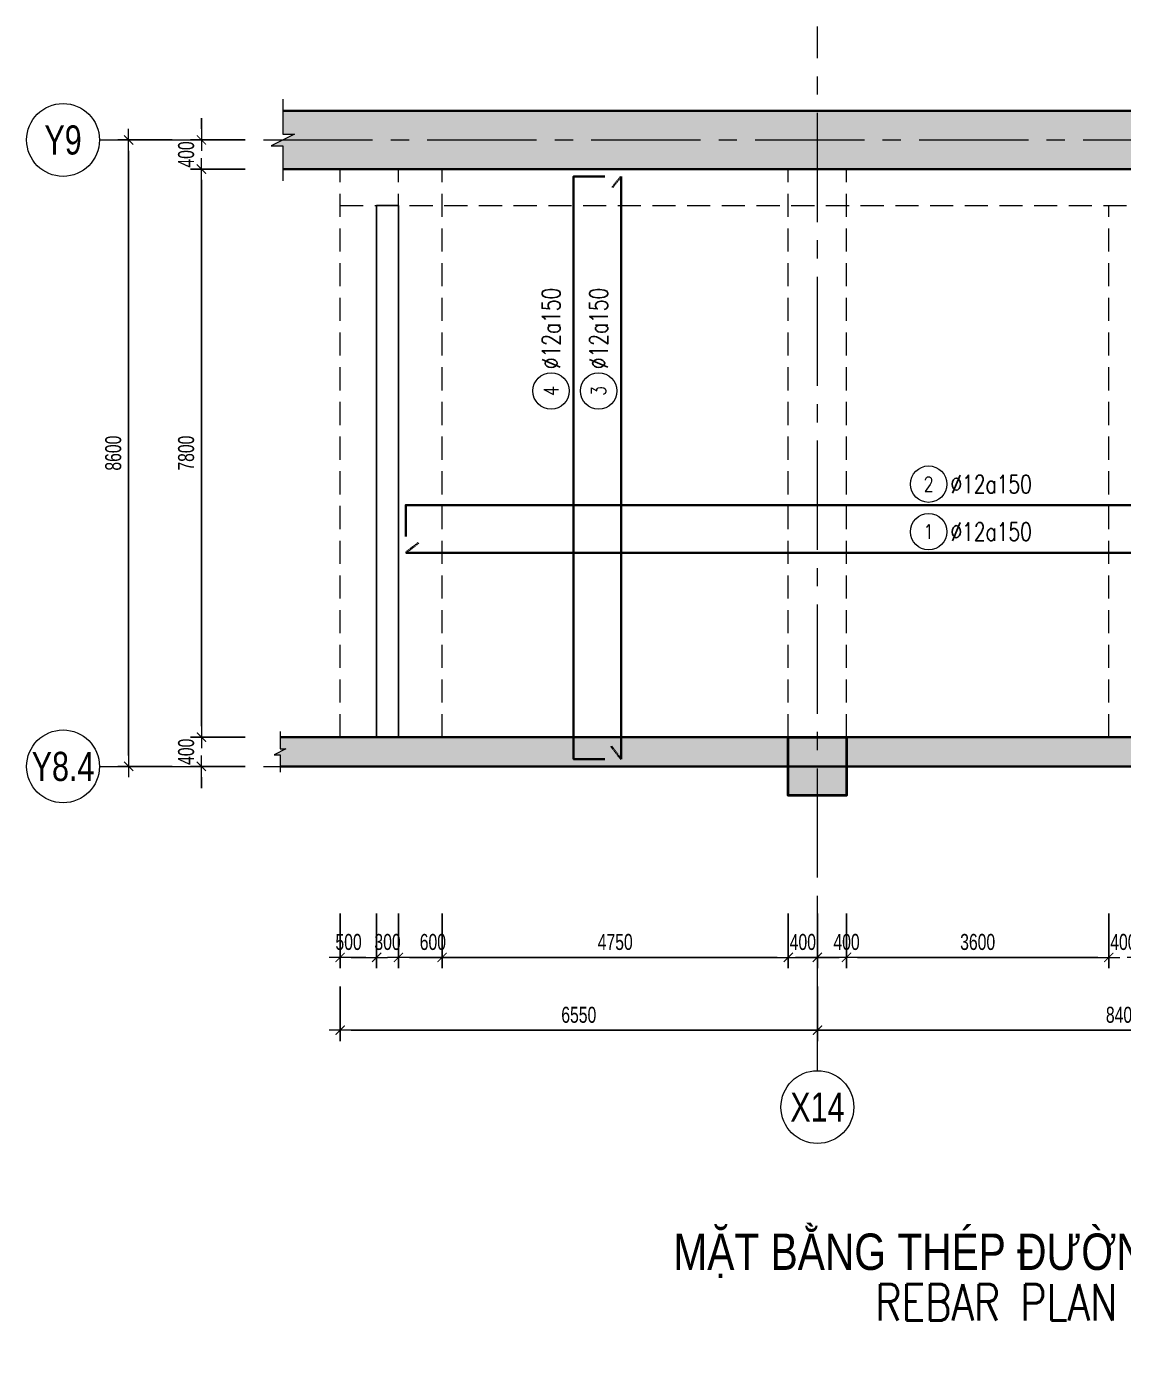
# Model space of a CAD drawing. Header units: millimetres. Extents: x -172050 to 1089997, y 452920 to 1051687.
# Drawn here: x 191797 to 206851, y 494823 to 513092 of the extents above; entities that cross this region are included whole.
import ezdxf
from ezdxf.enums import TextEntityAlignment as Align

# ---------------------------------------------------------------- set-up
doc = ezdxf.new("R2010")
doc.units = ezdxf.units.MM
doc.header["$MEASUREMENT"] = 0
for name, pattern in [('_DASH', [0.6, 0.4, -0.2]), ('CENTER2', [1.125, 0.75, -0.125, 0.125, -0.125]), ('HIDDEN2', [4.7625, 3.175, -1.5875]), ('POD_Grid$0$CENTER2', [1.125, 0.75, -0.125, 0.125, -0.125])]:
    doc.linetypes.add(name, pattern=pattern)
doc.layers.get('Defpoints').update_dxf_attribs({"color": 151, "lineweight": 9})
doc.layers.add('-L-A_OUTLINE', color=2, linetype='Continuous')
for name, color, linetype, lineweight in [('kata_thep - H', 4, 'Continuous', 35), ('NDC_S_ANNO', 7, 'Continuous', 20), ('NDC_S_AXIS', 5, 'CENTER2', 13), ('NDC_S_BEAM', 3, 'HIDDEN2', 20), ('NDC_S_DIM', 1, 'Continuous', 15), ('NDC_S_ENG TITLE', 3, 'Continuous', 20), ('NDC_S_HATCH MATERIAL', 8, 'Continuous', 13), ('NDC_S_SYMBOL', 1, 'Continuous', 15), ('NDC_S_TEXT SYMBOL', 7, 'Continuous', 20), ('NDC_S_VN TEXT', 7, 'Continuous', 20), ('NDC_S_VN TITLE', 6, 'Continuous', 35), ('OF_Diaphram wall$0$NDC_S_WALL', 6, 'Continuous', 35), ('PD_B2F_Col$0$NDC_S-COLUMN', 4, 'Continuous', 40), ('PD_B2F_Col$0$NDC_S_HATCH COLUMN AND WALL', 251, 'Continuous', 13), ('POD_Grid$0$NDC_S_AXIS', 5, 'POD_Grid$0$CENTER2', 13), ('Ramp wall 4.1(B1)$0$NDC_S_WALL', 6, 'Continuous', 35)]:
    doc.layers.add(name, color=color, linetype=linetype, lineweight=lineweight)
doc.styles.add('NDC_ANNO', font='', dxfattribs={"width": 0.8})
doc.styles.add('NDC_DIM', font='', dxfattribs={"width": 0.75})
doc.styles.add('NDC_EN TXT', font='romans.shx', dxfattribs={"width": 0.8})
doc.styles.add('NDC_VIE TXT', font='arial.ttf', dxfattribs={"width": 0.8})
doc.styles.get('NDC_ANNO').set_extended_font_data('Dotum')
doc.styles.get('NDC_DIM').set_extended_font_data('Dotum')
doc.dimstyles.new('NDC_dim_100', dxfattribs={"dimscale": 100, "dimtxt": 2.2, "dimasz": 1.5, "dimexe": 1.5, "dimexo": 2.5, "dimgap": 1, "dimtad": 1, "dimdec": 0, "dimzin": 0, "dimdsep": 46, "dimtxsty": 'NDC_DIM', "dimblk": 'DIMMARK', "dimcen": 0.09, "dimdle": 1.2, "dimclrd": 1, "dimclre": 1, "dimclrt": 3, "dimadec": 0, "dimazin": 0, "dimtfac": 1, "dimtdec": 0, "dimtix": 1, "dimtofl": 0, "dimtmove": 0, "dimatfit": 3, "dimfxl": 6, "dimfxlon": 1, "dimtolj": 1, "dimtzin": 0, "dimarcsym": 0})

# ---------------------------------------------------------------- blocks, each defined once
blk = doc.blocks.new('*U166')
at = {"layer": 'NDC_S_SYMBOL'}
blk.add_line((5, 0), (9, 0), dxfattribs=at)
blk.add_circle((0, 0), 5, dxfattribs=at)
at = {"layer": 'NDC_S_TEXT SYMBOL', "color": 7, "style": 'NDC_ANNO', "width": 0.8}
blk.add_attdef('GRID', text='', height=4, rotation=270, dxfattribs=at).set_placement((0, 0), align=Align.MIDDLE)
blk = doc.blocks.new('DIMMARK')
at = {"layer": 'NDC_S_DIM', "color": 1}
blk.add_line((-1.5, 0), (1, 0), dxfattribs=at)
at = {"layer": 'NDC_S_DIM', "color": 2, "const_width": 0.1}
blk.add_lwpolyline([(-0.42, -0.42), (0.42, 0.42)], dxfattribs=at)
blk = doc.blocks.new('*D883')
at = {"layer": 'Defpoints', "color": 0, "transparency": 16777216}
for p in [(195826, 511137), (194197, 503337), (196306, 503337)]:
    blk.add_point(p, dxfattribs=at)
at = {"layer": 'NDC_S_DIM', "color": 1, "lineweight": -2, "transparency": 16777216}
for p, q in [((194797, 511137), (194047, 511137)), ((194197, 510987), (194197, 503487)), ((194797, 503337), (194047, 503337))]:
    blk.add_line(p, q, dxfattribs=at)
at = {"layer": 'NDC_S_DIM', "color": 1, "lineweight": -2, "transparency": 16777216, "xscale": 150, "yscale": 150, "zscale": 150}
for p, rotation in [((194197, 511137), 90), ((194197, 503337), 270)]:
    blk.add_blockref('DIMMARK', p, dxfattribs=dict(at, rotation=rotation))
at = {"layer": 'NDC_S_DIM', "color": 3, "transparency": 16777216, "insert": (193987, 507237), "char_height": 220, "attachment_point": 5, "rotation": 90, "style": 'NDC_DIM'}
blk.add_mtext('\\A1;7800', dxfattribs=at)
blk = doc.blocks.new('*D884')
at = {"layer": 'Defpoints', "color": 0, "transparency": 16777216}
for p in [(193197, 511537), (195076, 511537), (195880, 502937)]:
    blk.add_point(p, dxfattribs=at)
at = {"layer": 'NDC_S_DIM', "color": 1, "lineweight": -2, "transparency": 16777216}
for p, q in [((193797, 511537), (193047, 511537)), ((193197, 503087), (193197, 511387)), ((193797, 502937), (193047, 502937))]:
    blk.add_line(p, q, dxfattribs=at)
at = {"layer": 'NDC_S_DIM', "color": 1, "lineweight": -2, "transparency": 16777216, "xscale": 150, "yscale": 150, "zscale": 150}
for p, rotation in [((193197, 511537), 90), ((193197, 502937), 270)]:
    blk.add_blockref('DIMMARK', p, dxfattribs=dict(at, rotation=rotation))
at = {"layer": 'NDC_S_DIM', "color": 3, "transparency": 16777216, "insert": (192987, 507237), "char_height": 220, "attachment_point": 5, "rotation": 90, "style": 'NDC_DIM'}
blk.add_mtext('\\A1;8600', dxfattribs=at)
blk = doc.blocks.new('*D852')
at = {"layer": 'Defpoints', "color": 0, "transparency": 16777216}
for p in [(196306, 503337), (194197, 502937), (195880, 502937)]:
    blk.add_point(p, dxfattribs=at)
at = {"layer": 'NDC_S_DIM', "color": 1, "lineweight": -2, "transparency": 16777216}
for p, q in [((194197, 503487), (194197, 503637)), ((194797, 503337), (194047, 503337)), ((194797, 502937), (194047, 502937)), ((194197, 502787), (194197, 502637))]:
    blk.add_line(p, q, dxfattribs=at)
at = {"layer": 'NDC_S_DIM', "color": 1, "lineweight": -2, "transparency": 16777216, "xscale": 150, "yscale": 150, "zscale": 150}
for p, rotation in [((194197, 503337), 270), ((194197, 502937), 90)]:
    blk.add_blockref('DIMMARK', p, dxfattribs=dict(at, rotation=rotation))
at = {"layer": 'NDC_S_DIM', "color": 3, "transparency": 16777216, "insert": (193987, 503137), "char_height": 220, "attachment_point": 5, "rotation": 90, "style": 'NDC_DIM'}
blk.add_mtext('\\A1;400', dxfattribs=at)
blk = doc.blocks.new('*D853')
at = {"layer": 'Defpoints', "color": 0, "transparency": 16777216}
for p in [(194197, 511537), (195136, 511537), (195826, 511137)]:
    blk.add_point(p, dxfattribs=at)
at = {"layer": 'NDC_S_DIM', "color": 1, "lineweight": -2, "transparency": 16777216}
for p, q in [((194197, 511687), (194197, 511837)), ((194797, 511537), (194047, 511537)), ((194797, 511137), (194047, 511137)), ((194197, 510987), (194197, 510837))]:
    blk.add_line(p, q, dxfattribs=at)
at = {"layer": 'NDC_S_DIM', "color": 1, "lineweight": -2, "transparency": 16777216, "xscale": 150, "yscale": 150, "zscale": 150}
for p, rotation in [((194197, 511537), 270), ((194197, 511137), 90)]:
    blk.add_blockref('DIMMARK', p, dxfattribs=dict(at, rotation=rotation))
at = {"layer": 'NDC_S_DIM', "color": 3, "transparency": 16777216, "insert": (193987, 511337), "char_height": 220, "attachment_point": 5, "rotation": 90, "style": 'NDC_DIM'}
blk.add_mtext('\\A1;400', dxfattribs=at)
blk = doc.blocks.new('PD_B2F_Col$0$cot')
at = {"layer": 'PD_B2F_Col$0$NDC_S_HATCH COLUMN AND WALL', "ltscale": 0.005}
h = blk.add_hatch(color=256, dxfattribs=at)
h.dxf.hatch_style = 1
h.paths.add_polyline_path([(-0.5, 0.5), (0.5, 0.5), (0.5, -0.5), (-0.5, -0.5)])
at = {"layer": 'PD_B2F_Col$0$NDC_S-COLUMN', "ltscale": 0.005}
blk.add_lwpolyline([(-0.5, 0.5), (0.5, 0.5), (0.5, -0.5), (-0.5, -0.5)], close=True, dxfattribs=at)
blk = doc.blocks.new('RAM3-2')
at = {"layer": 'NDC_S_HATCH MATERIAL'}
h = blk.add_hatch(dxfattribs=at)
h.set_pattern_fill('BT-01', color=252, scale=30, style=0, pattern_type=2)
h.set_pattern_definition([(50, (-904888.87, 140613.11), (215.178055, -18.82564), [22.5, -247.5]), (355, (-904888.87, 140613.1), (-41.6254, 225.65764), [18, -198]), (100.4514, (-904870.94, 140611.54), (173.552815, 206.831863), [19.122057, -210.342634]), (46.1842, (-904888.87, 140673.1), (320.172315, -49.655704), [33.75, -371.25]), (96.6356, (-904862.2, 140668.97), (280.39881, 292.23536), [28.68309, -315.5139]), (351.1842, (-904888.87, 140673.1), (280.39858, 292.23558), [27, -297]), (21, (-904858.87, 140658.11), (179.072116, -120.785667), [22.5, -247.5]), (326, (-904858.87, 140658.1), (72.9946, 217.545014), [18, -198]), (71.4514, (-904843.95, 140648.05), (252.06679, 96.75915), [19.122057, -210.342634]), (37.5, (-904888.87, 140613.11), (3.6479566, 99.868156), [0, -195.6, 0, -201, 0, -198.75]), (7.5, (-904888.87, 140613.11), (78.920861, 118.323514), [0, -114.6, 0, -191.1, 0, -75.75]), (327.5, (-904955.77, 140613.11), (160.146731, -6.7664615), [0, -75, 0, -234, 0, -310.5]), (317.5, (-904985.77, 140613.11), (174.95585, 30.031495), [0, -97.5, 0, -155.4, 0, -220.5]), (45, (-904888.87, 140613.11), (-90.156115, 90.156115), []), (45, (-904888.87, 140649.86), (-90.156115, 90.156115), [])])
h.paths.add_polyline_path([(-785, 8120), (-785, 7800), (25855, 7800), (25855, 8600), (-785, 8600), (-785, 8280), (-625, 8280), (-945, 8120)])
h = blk.add_hatch(dxfattribs=at)
h.set_pattern_fill('BT-01', color=252, scale=30, style=0, pattern_type=2)
h.set_pattern_definition([(50, (-908593.9, 132013.11), (215.178055, -18.82564), [22.5, -247.5]), (355, (-908593.9, 132013.1), (-41.6254, 225.65764), [18, -198]), (100.4514, (-908575.97, 132011.54), (173.552815, 206.831863), [19.122057, -210.342634]), (46.1842, (-908593.9, 132073.1), (320.172315, -49.655704), [33.75, -371.25]), (96.6356, (-908567.22, 132068.97), (280.39881, 292.23536), [28.68309, -315.5139]), (351.1842, (-908593.9, 132073.1), (280.39858, 292.23558), [27, -297]), (21, (-908563.9, 132058.11), (179.072116, -120.785667), [22.5, -247.5]), (326, (-908563.9, 132058.1), (72.9946, 217.545014), [18, -198]), (71.4514, (-908548.98, 132048.05), (252.06679, 96.75915), [19.122057, -210.342634]), (37.5, (-908593.9, 132013.11), (3.6479566, 99.868156), [0, -195.6, 0, -201, 0, -198.75]), (7.5, (-908593.9, 132013.11), (78.920861, 118.323514), [0, -114.6, 0, -191.1, 0, -75.75]), (327.5, (-908660.8, 132013.11), (160.146731, -6.7664615), [0, -75, 0, -234, 0, -310.5]), (317.5, (-908690.8, 132013.11), (174.95585, 30.031495), [0, -97.5, 0, -155.4, 0, -220.5]), (45, (-908593.9, 132013.11), (-90.156115, 90.156115), []), (45, (-908593.9, 132049.86), (-90.156115, 90.156115), [])])
h.paths.add_polyline_path([(-825, -240), (-825, -400), (22650, -400), (22650, 0), (-825, 0), (-825, -160), (-745, -160), (-905, -240)])
at = {"layer": '-L-A_OUTLINE'}
for points in [[(500, 7300), (800, 7300), (800, 0), (500, 0)], [(24200, 7300), (24500, 7300), (24500, 0), (24200, 0)]]:
    blk.add_lwpolyline(points, close=True, dxfattribs=at)
at = {"layer": 'NDC_S_BEAM', "ltscale": 100}
for p, q in [((0, 7800), (24500, 7800)), ((0, 0), (0, 7800)), ((800, 0), (800, 7800)), ((1400, 0), (1400, 7800)), ((6150, 0), (6150, 7800)), ((6950, 0), (6950, 7800)), ((14550, 0), (14550, 7800)), ((15350, 0), (15350, 7800)), ((22650, 0), (22650, 7800)), ((23450, 0), (23450, 7800)), ((24500, -400), (24500, 7800)), ((25300, -400), (25300, 7800)), ((0, 7300), (24500, 7300)), ((500, 0), (500, 7300)), ((10550, 0), (10550, 7300)), ((10950, 0), (10950, 7300)), ((18800, 0), (18800, 7300)), ((19200, 0), (19200, 7300)), ((23800, -400), (23800, 7300)), ((24200, -400), (24200, 7300)), ((-825, 0), (-100, 0)), ((23450, 0), (25855, 0)), ((23450, -800), (25855, -800)), ((23450, -800), (25855, -800))]:
    blk.add_line(p, q, dxfattribs=at)
at = {"layer": 'NDC_S_DIM'}
for points in [[(-785, 8760), (-785, 8280), (-625, 8280), (-945, 8120), (-785, 8120), (-785, 7640)], [(25855, 8760), (25855, 8280), (26015, 8280), (25695, 8120), (25855, 8120), (25855, 7640)], [(-825, 80), (-825, -160), (-745, -160), (-905, -240), (-825, -240), (-825, -480)], [(25855, 24), (25855, -456), (26015, -456), (25695, -616), (25855, -616), (25855, -1096)]]:
    blk.add_lwpolyline(points, dxfattribs=at)
at = {"layer": 'OF_Diaphram wall$0$NDC_S_WALL', "ltscale": 200}
for points in [[(-785, 8600), (25855, 8600)], [(-785, 7800), (25855, 7800)]]:
    blk.add_lwpolyline(points, dxfattribs=at)
at = {"layer": 'POD_Grid$0$NDC_S_AXIS', "ltscale": 2000}
for p, q in [((6550, -4177), (6550, 9756)), ((14950, -4177), (14950, 9756)), ((23050, -4177), (23050, 9756)), ((-3304, 8200), (27413, 8200)), ((-3304, -400), (27413, -400))]:
    blk.add_line(p, q, dxfattribs=at)
at = {"layer": 'Ramp wall 4.1(B1)$0$NDC_S_WALL', "ltscale": 200}
blk.add_lwpolyline([(-825, 0), (22650, 0), (22650, -400), (-825, -400)], dxfattribs=at)
at = {"xscale": 800, "yscale": 800}
for p in [(6550, -400), (14950, -400), (23050, -400)]:
    blk.add_blockref('PD_B2F_Col$0$cot', p, dxfattribs=at)
blk = doc.blocks.new('*D854')
at = {"layer": 'Defpoints', "color": 0, "transparency": 16777216}
for p in [(196601, 503837), (196101, 503337), (196601, 500315)]:
    blk.add_point(p, dxfattribs=at)
at = {"layer": 'NDC_S_DIM', "color": 1, "lineweight": -2, "transparency": 16777216}
for p, q in [((196101, 500915), (196101, 500165)), ((196601, 500915), (196601, 500165)), ((196251, 500315), (196451, 500315))]:
    blk.add_line(p, q, dxfattribs=at)
at = {"layer": 'NDC_S_DIM', "color": 1, "lineweight": -2, "transparency": 16777216, "xscale": 150, "yscale": 150, "zscale": 150, "rotation": 180}
blk.add_blockref('DIMMARK', (196101, 500315), dxfattribs=at)
at = {"layer": 'NDC_S_DIM', "color": 1, "lineweight": -2, "transparency": 16777216, "xscale": 150, "yscale": 150, "zscale": 150}
blk.add_blockref('DIMMARK', (196601, 500315), dxfattribs=at)
at = {"layer": 'NDC_S_DIM', "color": 3, "transparency": 16777216, "insert": (196216, 500525), "char_height": 220, "attachment_point": 5, "style": 'NDC_DIM'}
blk.add_mtext('\\A1;500', dxfattribs=at)
blk = doc.blocks.new('*D855')
at = {"layer": 'Defpoints', "color": 0, "transparency": 16777216}
for p in [(196601, 503837), (196901, 503837), (196901, 500315)]:
    blk.add_point(p, dxfattribs=at)
at = {"layer": 'NDC_S_DIM', "color": 1, "lineweight": -2, "transparency": 16777216}
for p, q in [((196601, 500915), (196601, 500165)), ((196901, 500915), (196901, 500165)), ((196451, 500315), (196301, 500315)), ((197051, 500315), (197201, 500315))]:
    blk.add_line(p, q, dxfattribs=at)
at = {"layer": 'NDC_S_DIM', "color": 1, "lineweight": -2, "transparency": 16777216, "xscale": 150, "yscale": 150, "zscale": 150}
blk.add_blockref('DIMMARK', (196601, 500315), dxfattribs=at)
at = {"layer": 'NDC_S_DIM', "color": 1, "lineweight": -2, "transparency": 16777216, "xscale": 150, "yscale": 150, "zscale": 150, "rotation": 180}
blk.add_blockref('DIMMARK', (196901, 500315), dxfattribs=at)
at = {"layer": 'NDC_S_DIM', "color": 3, "transparency": 16777216, "insert": (196751, 500525), "char_height": 220, "attachment_point": 5, "style": 'NDC_DIM'}
blk.add_mtext('\\A1;300', dxfattribs=at)
blk = doc.blocks.new('*D856')
at = {"layer": 'Defpoints', "color": 0, "transparency": 16777216}
for p in [(196901, 503837), (197501, 503337), (197501, 500315)]:
    blk.add_point(p, dxfattribs=at)
at = {"layer": 'NDC_S_DIM', "color": 1, "lineweight": -2, "transparency": 16777216}
for p, q in [((196901, 500915), (196901, 500165)), ((197501, 500915), (197501, 500165)), ((197051, 500315), (197351, 500315))]:
    blk.add_line(p, q, dxfattribs=at)
at = {"layer": 'NDC_S_DIM', "color": 1, "lineweight": -2, "transparency": 16777216, "xscale": 150, "yscale": 150, "zscale": 150, "rotation": 180}
blk.add_blockref('DIMMARK', (196901, 500315), dxfattribs=at)
at = {"layer": 'NDC_S_DIM', "color": 1, "lineweight": -2, "transparency": 16777216, "xscale": 150, "yscale": 150, "zscale": 150}
blk.add_blockref('DIMMARK', (197501, 500315), dxfattribs=at)
at = {"layer": 'NDC_S_DIM', "color": 3, "transparency": 16777216, "insert": (197373, 500525), "char_height": 220, "attachment_point": 5, "style": 'NDC_DIM'}
blk.add_mtext('\\A1;600', dxfattribs=at)
blk = doc.blocks.new('*D857')
at = {"layer": 'Defpoints', "color": 0, "transparency": 16777216}
for p in [(197501, 503337), (202251, 503337), (202251, 500315)]:
    blk.add_point(p, dxfattribs=at)
at = {"layer": 'NDC_S_DIM', "color": 1, "lineweight": -2, "transparency": 16777216}
for p, q in [((197501, 500915), (197501, 500165)), ((202251, 500915), (202251, 500165)), ((197651, 500315), (202101, 500315))]:
    blk.add_line(p, q, dxfattribs=at)
at = {"layer": 'NDC_S_DIM', "color": 1, "lineweight": -2, "transparency": 16777216, "xscale": 150, "yscale": 150, "zscale": 150, "rotation": 180}
blk.add_blockref('DIMMARK', (197501, 500315), dxfattribs=at)
at = {"layer": 'NDC_S_DIM', "color": 1, "lineweight": -2, "transparency": 16777216, "xscale": 150, "yscale": 150, "zscale": 150}
blk.add_blockref('DIMMARK', (202251, 500315), dxfattribs=at)
at = {"layer": 'NDC_S_DIM', "color": 3, "transparency": 16777216, "insert": (199876, 500525), "char_height": 220, "attachment_point": 5, "style": 'NDC_DIM'}
blk.add_mtext('\\A1;4750', dxfattribs=at)
blk = doc.blocks.new('*D858')
at = {"layer": 'Defpoints', "color": 0, "transparency": 16777216}
for p in [(202251, 503337), (202651, 503437), (202651, 500315)]:
    blk.add_point(p, dxfattribs=at)
at = {"layer": 'NDC_S_DIM', "color": 1, "lineweight": -2, "transparency": 16777216}
for p, q in [((202251, 500915), (202251, 500165)), ((202651, 500915), (202651, 500165)), ((202101, 500315), (201951, 500315)), ((202801, 500315), (202951, 500315))]:
    blk.add_line(p, q, dxfattribs=at)
at = {"layer": 'NDC_S_DIM', "color": 1, "lineweight": -2, "transparency": 16777216, "xscale": 150, "yscale": 150, "zscale": 150}
blk.add_blockref('DIMMARK', (202251, 500315), dxfattribs=at)
at = {"layer": 'NDC_S_DIM', "color": 1, "lineweight": -2, "transparency": 16777216, "xscale": 150, "yscale": 150, "zscale": 150, "rotation": 180}
blk.add_blockref('DIMMARK', (202651, 500315), dxfattribs=at)
at = {"layer": 'NDC_S_DIM', "color": 3, "transparency": 16777216, "insert": (202451, 500525), "char_height": 220, "attachment_point": 5, "style": 'NDC_DIM'}
blk.add_mtext('\\A1;400', dxfattribs=at)
blk = doc.blocks.new('*D859')
at = {"layer": 'Defpoints', "color": 0, "transparency": 16777216}
for p in [(202651, 503437), (203051, 503337), (203051, 500315)]:
    blk.add_point(p, dxfattribs=at)
at = {"layer": 'NDC_S_DIM', "color": 1, "lineweight": -2, "transparency": 16777216}
for p, q in [((202651, 500915), (202651, 500165)), ((203051, 500915), (203051, 500165)), ((202501, 500315), (202351, 500315)), ((203201, 500315), (203351, 500315))]:
    blk.add_line(p, q, dxfattribs=at)
at = {"layer": 'NDC_S_DIM', "color": 1, "lineweight": -2, "transparency": 16777216, "xscale": 150, "yscale": 150, "zscale": 150}
blk.add_blockref('DIMMARK', (202651, 500315), dxfattribs=at)
at = {"layer": 'NDC_S_DIM', "color": 1, "lineweight": -2, "transparency": 16777216, "xscale": 150, "yscale": 150, "zscale": 150, "rotation": 180}
blk.add_blockref('DIMMARK', (203051, 500315), dxfattribs=at)
at = {"layer": 'NDC_S_DIM', "color": 3, "transparency": 16777216, "insert": (203051, 500525), "char_height": 220, "attachment_point": 5, "style": 'NDC_DIM'}
blk.add_mtext('\\A1;400', dxfattribs=at)
blk = doc.blocks.new('*D860')
at = {"layer": 'Defpoints', "color": 0, "transparency": 16777216}
for p in [(203051, 503337), (206651, 503437), (206651, 500315)]:
    blk.add_point(p, dxfattribs=at)
at = {"layer": 'NDC_S_DIM', "color": 1, "lineweight": -2, "transparency": 16777216}
for p, q in [((203051, 500915), (203051, 500165)), ((206651, 500915), (206651, 500165)), ((203201, 500315), (206501, 500315))]:
    blk.add_line(p, q, dxfattribs=at)
at = {"layer": 'NDC_S_DIM', "color": 1, "lineweight": -2, "transparency": 16777216, "xscale": 150, "yscale": 150, "zscale": 150, "rotation": 180}
blk.add_blockref('DIMMARK', (203051, 500315), dxfattribs=at)
at = {"layer": 'NDC_S_DIM', "color": 1, "lineweight": -2, "transparency": 16777216, "xscale": 150, "yscale": 150, "zscale": 150}
blk.add_blockref('DIMMARK', (206651, 500315), dxfattribs=at)
at = {"layer": 'NDC_S_DIM', "color": 3, "transparency": 16777216, "insert": (204851, 500525), "char_height": 220, "attachment_point": 5, "style": 'NDC_DIM'}
blk.add_mtext('\\A1;3600', dxfattribs=at)
blk = doc.blocks.new('*D861')
at = {"layer": 'Defpoints', "color": 0, "transparency": 16777216}
for p in [(206651, 503437), (207051, 503437), (207051, 500315)]:
    blk.add_point(p, dxfattribs=at)
at = {"layer": 'NDC_S_DIM', "color": 1, "lineweight": -2, "transparency": 16777216}
for p, q in [((206651, 500915), (206651, 500165)), ((207051, 500915), (207051, 500165)), ((206501, 500315), (206351, 500315)), ((207201, 500315), (207351, 500315))]:
    blk.add_line(p, q, dxfattribs=at)
at = {"layer": 'NDC_S_DIM', "color": 1, "lineweight": -2, "transparency": 16777216, "xscale": 150, "yscale": 150, "zscale": 150}
blk.add_blockref('DIMMARK', (206651, 500315), dxfattribs=at)
at = {"layer": 'NDC_S_DIM', "color": 1, "lineweight": -2, "transparency": 16777216, "xscale": 150, "yscale": 150, "zscale": 150, "rotation": 180}
blk.add_blockref('DIMMARK', (207051, 500315), dxfattribs=at)
at = {"layer": 'NDC_S_DIM', "color": 3, "transparency": 16777216, "insert": (206851, 500525), "char_height": 220, "attachment_point": 5, "style": 'NDC_DIM'}
blk.add_mtext('\\A1;400', dxfattribs=at)
blk = doc.blocks.new('*D874')
at = {"layer": 'Defpoints', "color": 0, "transparency": 16777216}
for p in [(196101, 503337), (202651, 503437), (202651, 499315)]:
    blk.add_point(p, dxfattribs=at)
at = {"layer": 'NDC_S_DIM', "color": 1, "lineweight": -2, "transparency": 16777216}
for p, q in [((196101, 499915), (196101, 499165)), ((202651, 499915), (202651, 499165)), ((196251, 499315), (202501, 499315))]:
    blk.add_line(p, q, dxfattribs=at)
at = {"layer": 'NDC_S_DIM', "color": 1, "lineweight": -2, "transparency": 16777216, "xscale": 150, "yscale": 150, "zscale": 150, "rotation": 180}
blk.add_blockref('DIMMARK', (196101, 499315), dxfattribs=at)
at = {"layer": 'NDC_S_DIM', "color": 1, "lineweight": -2, "transparency": 16777216, "xscale": 150, "yscale": 150, "zscale": 150}
blk.add_blockref('DIMMARK', (202651, 499315), dxfattribs=at)
at = {"layer": 'NDC_S_DIM', "color": 3, "transparency": 16777216, "insert": (199376, 499525), "char_height": 220, "attachment_point": 5, "style": 'NDC_DIM'}
blk.add_mtext('\\A1;6550', dxfattribs=at)
blk = doc.blocks.new('*D875')
at = {"layer": 'Defpoints', "color": 0, "transparency": 16777216}
for p in [(202651, 503437), (211051, 503437), (211051, 499315)]:
    blk.add_point(p, dxfattribs=at)
at = {"layer": 'NDC_S_DIM', "color": 1, "lineweight": -2, "transparency": 16777216}
for p, q in [((202651, 499915), (202651, 499165)), ((211051, 499915), (211051, 499165)), ((202801, 499315), (210901, 499315))]:
    blk.add_line(p, q, dxfattribs=at)
at = {"layer": 'NDC_S_DIM', "color": 1, "lineweight": -2, "transparency": 16777216, "xscale": 150, "yscale": 150, "zscale": 150, "rotation": 180}
blk.add_blockref('DIMMARK', (202651, 499315), dxfattribs=at)
at = {"layer": 'NDC_S_DIM', "color": 1, "lineweight": -2, "transparency": 16777216, "xscale": 150, "yscale": 150, "zscale": 150}
blk.add_blockref('DIMMARK', (211051, 499315), dxfattribs=at)
at = {"layer": 'NDC_S_DIM', "color": 3, "transparency": 16777216, "insert": (206851, 499525), "char_height": 220, "attachment_point": 5, "style": 'NDC_DIM'}
blk.add_mtext('\\A1;8400', dxfattribs=at)
blk = doc.blocks.new('Drawing name_symbol')
at = {"layer": 'NDC_S_ENG TITLE', "style": 'NDC_EN TXT', "width": 0.8}
blk.add_attdef('SECTDET1', text='', height=5, dxfattribs=at).set_placement((0, 1.01), align=Align.CENTER)
at = {"layer": 'NDC_S_TEXT SYMBOL', "lineweight": 25, "style": 'NDC_ANNO', "width": 0.8}
blk.add_attdef('SSCALE', text='', height=2.5, dxfattribs=at).set_placement((0, -4), align=Align.CENTER)
at = {"layer": 'NDC_S_VN TITLE', "style": 'NDC_VIE TXT', "width": 0.8}
blk.add_attdef('SECTDET2', text='', height=5, dxfattribs=at).set_placement((0, 7.97), align=Align.CENTER)
blk = doc.blocks.new('*U222')
blk.add_circle((-2.5, 0), 2.5)
at = {"layer": 'NDC_S_VN TEXT', "color": 7, "style": 'NDC_EN TXT', "width": 0.8}
blk.add_attdef('SH2', text='', height=2, dxfattribs=at).set_placement((-2.5, 0), align=Align.MIDDLE)
at = {"layer": 'NDC_S_VN TEXT', "color": 3, "style": 'NDC_EN TXT', "width": 0.75}
blk.add_attdef('DKKC1', (0.5, -1.25), '', height=2.5, dxfattribs=at)
blk = doc.blocks.new('*U165')
at = {"layer": 'NDC_S_SYMBOL'}
blk.add_line((0, 5), (0, 9), dxfattribs=at)
blk.add_circle((0, 0), 5, dxfattribs=at)
at = {"layer": 'NDC_S_TEXT SYMBOL', "color": 7, "style": 'NDC_ANNO', "width": 0.8}
blk.add_attdef('GRID', text='', height=4, dxfattribs=at).set_placement((0, 0), align=Align.MIDDLE)

msp = doc.modelspace()

# ---------------------------------------------------------------- linework, layer by layer
at = {"layer": 'kata_thep - H', "color": 4}
for points in [[(199732.7, 503036.1), (199304.5, 503036.1), (199304.5, 511036.1), (199732.7, 511036.1)], [(197000.8, 506094.6), (197000.8, 506522.9), (220200.8, 506522.9), (220200.8, 506094.6)]]:
    msp.add_lwpolyline(points, dxfattribs=at)
at = {"layer": 'kata_thep - H', "color": 4, "linetype": '_DASH', "ltscale": 20}
for points in [[(199836.8, 510885.6), (199957.1, 511036.1), (199957.1, 503036.1), (199819.8, 503214)], [(220050.3, 505990.5), (220200.8, 505870.3), (197000.8, 505870.3), (197178.7, 506007.6)]]:
    msp.add_lwpolyline(points, dxfattribs=at)

# ---------------------------------------------------------------- block references
at = {"layer": 'NDC_S_ANNO', "xscale": 100, "yscale": 100, "zscale": 100}
msp.add_blockref('Drawing name_symbol', (209368.9, 495226.8), dxfattribs=at).add_auto_attribs({'SECTDET1': 'REBAR PLAN OF RAMP 1 FROM B2F TO B3F', 'SECTDET2': 'MẶT BẰNG THÉP ĐƯỜNG DỐC 1 TỪ TẦNG HẦM 2 XUỐNG HẦM 3', 'SSCALE': 'SCALE 1 : 100'})
at = {"layer": 'NDC_S_AXIS'}
ref = msp.add_blockref('*U166', (192297.3, 511536.6), dxfattribs=dict(at, xscale=100, yscale=100, zscale=100))
ref.add_attrib('GRID', 'Y9', dxfattribs={"layer": 'NDC_S_TEXT SYMBOL', "color": 7, "height": 400, "style": 'NDC_ANNO', "width": 0.8}).set_placement((192297.3, 511536.6), align=Align.MIDDLE)
ref = msp.add_blockref('*U166', (192297.3, 502936.6), dxfattribs=dict(at, xscale=100, yscale=100, zscale=100))
ref.add_attrib('GRID', 'Y8.4', dxfattribs={"layer": 'NDC_S_TEXT SYMBOL', "color": 7, "height": 400, "style": 'NDC_ANNO', "width": 0.8}).set_placement((192297.3, 502936.6), align=Align.MIDDLE)
at = {"layer": 'NDC_S_AXIS', "xscale": 100, "yscale": 100, "zscale": 100}
msp.add_blockref('*U165', (202650.8, 498259.4), dxfattribs=at).add_auto_attribs({'GRID': 'X14'})
at = {"layer": 'NDC_S_DIM'}
msp.add_blockref('RAM3-2', (196100.8, 503336.6), dxfattribs=at)
at = {"layer": 'NDC_S_VN TEXT', "xscale": 100, "yscale": 100, "zscale": 100, "rotation": 90}
for p, values in [((198996.2, 508340.3), {'SH2': '4', 'DKKC1': '%%C12a150'}), ((199648.8, 508340.3), {'SH2': '3', 'DKKC1': '%%C12a150'})]:
    msp.add_blockref('*U222', p, dxfattribs=at).add_auto_attribs(values)
at = {"layer": 'NDC_S_VN TEXT', "xscale": 100, "yscale": 100, "zscale": 100}
for p, values in [((204427.2, 506811.4), {'SH2': '2', 'DKKC1': '%%C12a150'}), ((204427.2, 506158.8), {'SH2': '1', 'DKKC1': '%%C12a150'})]:
    msp.add_blockref('*U222', p, dxfattribs=at).add_auto_attribs(values)

# ---------------------------------------------------------------- dimensions: what is measured, and where the dimension line sits
at = {"layer": 'NDC_S_DIM'}
for base, p1, p2, picture, middle in [((194197.3, 511536.6), (195826.3, 511136.6), (195136.3, 511536.6), '*D853', (193987.1, 511336.6)), ((194197.3, 503336.6), (195826.3, 511136.6), (196305.5, 503336.6), '*D883', (193987.1, 507236.6)), ((194197.3, 502936.6), (196305.5, 503336.6), (195880.1, 502936.6), '*D852', (193987.1, 503136.6))]:
    dim = msp.add_linear_dim(base=base, p1=p1, p2=p2, angle=90, dimstyle='NDC_dim_100', override={"dimtmove": 1}, dxfattribs=at)
    dim.commit()
    dim.dimension.update_dxf_attribs({"geometry": picture, "text_midpoint": middle})
dim = msp.add_linear_dim(base=(193197.3, 511536.6), p1=(195880.1, 502936.6), p2=(195076.3, 511536.6), angle=90, dimstyle='NDC_dim_100', dxfattribs=at)
dim.commit()
dim.dimension.update_dxf_attribs({"geometry": '*D884', "text_midpoint": (192987.1, 507236.6)})
for base, p1, p2, picture, middle in [((196600.8, 500315.2), (196100.8, 503336.6), (196600.8, 503836.6), '*D854', (196216.5, 500315.2)), ((197500.8, 500315.2), (196900.8, 503836.6), (197500.8, 503336.6), '*D856', (197373.4, 500315.2)), ((203050.8, 500315.2), (202650.8, 503436.6), (203050.8, 503336.6), '*D859', (203050.8, 500315.2))]:
    dim = msp.add_linear_dim(base=base, p1=p1, p2=p2, dimstyle='NDC_dim_100', override={"dimtmove": 1}, dxfattribs=at)
    dim.commit()
    dim.dimension.update_dxf_attribs({"geometry": picture, "text_midpoint": middle, "dimtype": 160})
for base, p1, p2, picture, middle in [((196900.8, 500315.2), (196600.8, 503836.6), (196900.8, 503836.6), '*D855', (196750.8, 500525.4)), ((202250.8, 500315.2), (197500.8, 503336.6), (202250.8, 503336.6), '*D857', (199875.8, 500525.4)), ((202650.8, 500315.2), (202250.8, 503336.6), (202650.8, 503436.6), '*D858', (202450.8, 500525.4)), ((211050.8, 499315.2), (202650.8, 503436.6), (211050.8, 503436.6), '*D875', (206850.8, 499525.4)), ((206650.8, 500315.2), (203050.8, 503336.6), (206650.8, 503436.6), '*D860', (204850.8, 500525.4)), ((207050.8, 500315.2), (206650.8, 503436.6), (207050.8, 503436.6), '*D861', (206850.8, 500525.4))]:
    dim = msp.add_linear_dim(base=base, p1=p1, p2=p2, dimstyle='NDC_dim_100', override={"dimtmove": 1}, dxfattribs=at)
    dim.commit()
    dim.dimension.update_dxf_attribs({"geometry": picture, "text_midpoint": middle})
dim = msp.add_linear_dim(base=(202650.8, 499315.2), p1=(196100.8, 503336.6), p2=(202650.8, 503436.6), dimstyle='NDC_dim_100', dxfattribs=at)
dim.commit()
dim.dimension.update_dxf_attribs({"geometry": '*D874', "text_midpoint": (199375.8, 499525.4)})

doc.saveas('drawing.dxf')
